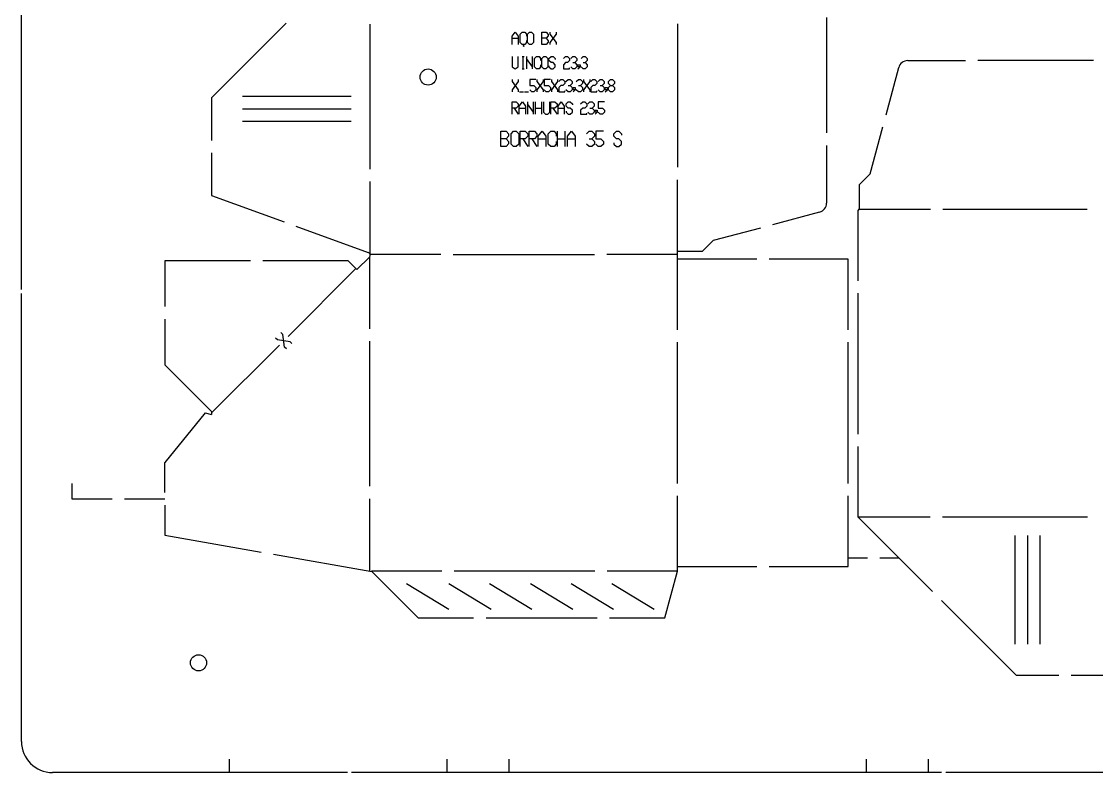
# Model space of a CAD drawing. Header units: metres. Extents: x 1293 to 2093, y 403 to 1003.
# Drawn here: x 1293.5 to 1639.6, y 403.3 to 645.2 of the extents above; entities that cross this region are included whole.
import ezdxf

# ---------------------------------------------------------------- set-up
doc = ezdxf.new("R2010")
doc.units = ezdxf.units.M

msp = doc.modelspace()

# ---------------------------------------------------------------- linework, layer by layer
at = {"layer": '-1'}
for p, q in [((1293.490737, 558.918957), (1293.490737, 847.618957)), ((1378.680259, 644.626469), (1354.664844, 620.611054)), ((1405.664834, 644.33306), (1405.664834, 597.649165)), ((1504.664785, 644.486133), (1504.664833, 598.2361)), ((1552.664829, 646.506653), (1552.664829, 609.297773)), ((1451.421569, 640.457149), (1452.420755, 641.791567)), ((1451.421569, 637.791567), (1451.421569, 640.457149)), ((1452.420755, 641.791567), (1453.419942, 640.457149)), ((1453.419942, 640.457149), (1453.419942, 637.791567)), ((1454.022057, 641.124358), (1454.689266, 641.791567)), ((1454.022057, 638.458776), (1454.022057, 641.124358)), ((1454.689266, 641.791567), (1455.555011, 641.791567)), ((1455.555011, 641.791567), (1456.02043, 641.124358)), ((1456.02043, 641.124358), (1456.02043, 640.463658)), ((1456.355662, 641.124358), (1457.022871, 641.791567)), ((1456.355662, 638.458776), (1456.355662, 641.124358)), ((1457.022871, 641.791567), (1457.69008, 641.791567)), ((1457.69008, 641.791567), (1458.354034, 641.124358)), ((1458.354034, 641.124358), (1458.354034, 638.458776)), ((1461.022871, 641.791567), (1462.357289, 641.791567)), ((1461.022871, 637.791567), (1461.022871, 641.791567)), ((1462.357289, 641.791567), (1463.021243, 640.990916)), ((1463.021243, 640.590591), (1462.357289, 639.78994)), ((1463.021243, 640.990916), (1463.021243, 640.590591)), ((1463.623359, 641.791567), (1463.623359, 641.124358)), ((1463.623359, 641.124358), (1465.621732, 638.458776)), ((1465.621732, 641.124358), (1463.623359, 638.458776)), ((1465.621732, 641.791567), (1465.621732, 641.124358)), ((1451.421569, 639.78994), (1453.419942, 639.78994)), ((1454.689266, 637.791567), (1454.022057, 638.458776)), ((1455.555011, 637.791567), (1454.689266, 637.791567)), ((1455.021243, 637.791567), (1455.021243, 637.45959)), ((1455.021243, 637.45959), (1455.356475, 637.290347)), ((1455.356475, 637.290347), (1455.021243, 637.124358)), ((1456.02043, 638.458776), (1455.555011, 637.791567)), ((1456.02043, 639.125985), (1456.02043, 638.458776)), ((1457.022871, 637.791567), (1456.355662, 638.458776)), ((1457.69008, 637.791567), (1457.022871, 637.791567)), ((1458.354034, 638.458776), (1457.69008, 637.791567)), ((1462.357289, 639.78994), (1461.022871, 639.78994)), ((1462.357289, 637.791567), (1461.022871, 637.791567)), ((1462.357289, 639.78994), (1463.021243, 638.992543)), ((1463.021243, 638.592218), (1462.357289, 637.791567)), ((1463.021243, 638.992543), (1463.021243, 638.592218)), ((1463.623359, 638.458776), (1463.623359, 637.791567)), ((1465.621732, 638.458776), (1465.621732, 637.791567)), ((1451.423864, 633.963815), (1451.423864, 630.631024)), ((1453.422237, 630.631024), (1453.422237, 633.963815)), ((1454.691562, 633.963815), (1455.358771, 633.963815)), ((1455.023539, 629.963815), (1455.023539, 633.963815)), ((1456.022726, 633.963815), (1456.022726, 629.963815)), ((1458.021098, 629.963815), (1458.021098, 633.963815)), ((1458.623214, 633.296606), (1459.290423, 633.963815)), ((1459.290423, 633.963815), (1460.156168, 633.963815)), ((1460.156168, 633.963815), (1460.621587, 633.296606)), ((1460.956819, 633.296606), (1461.624028, 633.963815)), ((1461.624028, 633.963815), (1462.291237, 633.963815)), ((1462.291237, 633.963815), (1462.955191, 633.296606)), ((1463.290423, 633.296606), (1463.957632, 633.963815)), ((1463.957632, 633.963815), (1464.624841, 633.963815)), ((1464.624841, 633.963815), (1465.288796, 633.296606)), ((1467.957633, 633.296606), (1468.624842, 633.963815)), ((1468.624842, 633.963815), (1469.292051, 633.963815)), ((1469.292051, 633.963815), (1469.956005, 633.296606)), ((1470.291237, 633.296606), (1470.958447, 633.963815)), ((1470.958447, 633.963815), (1471.625656, 633.963815)), ((1471.625656, 633.963815), (1472.28961, 633.296606)), ((1473.624028, 633.296606), (1474.291238, 633.963815)), ((1474.291238, 633.963815), (1474.958447, 633.963815)), ((1474.958447, 633.963815), (1475.622401, 633.296606)), ((1451.423864, 630.631024), (1452.423051, 629.963815)), ((1452.423051, 629.963815), (1453.422237, 630.631024)), ((1454.691562, 629.963815), (1455.358771, 629.963815)), ((1458.021098, 630.631024), (1456.022726, 633.296606)), ((1458.623214, 630.631024), (1458.623214, 633.296606)), ((1459.290423, 629.963815), (1458.623214, 630.631024)), ((1460.156168, 629.963815), (1459.290423, 629.963815)), ((1460.621587, 630.631024), (1460.156168, 629.963815)), ((1460.621587, 633.296606), (1460.621587, 632.635906)), ((1460.621587, 631.298233), (1460.621587, 630.631024)), ((1460.956819, 630.631024), (1460.956819, 633.296606)), ((1461.624028, 629.963815), (1460.956819, 630.631024)), ((1462.291237, 629.963815), (1461.624028, 629.963815)), ((1462.955191, 630.631024), (1462.291237, 629.963815)), ((1462.955191, 633.296606), (1462.955191, 630.631024)), ((1463.290423, 632.629397), (1463.290423, 633.296606)), ((1463.957632, 631.962188), (1463.290423, 632.629397)), ((1463.290423, 630.963001), (1463.290423, 630.631024)), ((1463.290423, 630.631024), (1463.957632, 629.963815)), ((1464.624841, 631.962188), (1463.957632, 631.962188)), ((1463.957632, 629.963815), (1464.624841, 629.963815)), ((1465.288796, 631.298233), (1464.624841, 631.962188)), ((1464.624841, 629.963815), (1465.288796, 630.631024)), ((1465.288796, 633.296606), (1465.288796, 632.964629)), ((1465.288796, 630.631024), (1465.288796, 631.298233)), ((1468.624842, 631.962188), (1467.957633, 631.298233)), ((1467.957633, 631.298233), (1467.957633, 629.963815)), ((1467.957633, 629.963815), (1469.956005, 629.963815)), ((1469.292051, 631.962188), (1468.624842, 631.962188)), ((1469.956005, 632.629397), (1469.292051, 631.962188)), ((1469.956005, 633.296606), (1469.956005, 632.629397)), ((1469.956005, 629.963815), (1469.956005, 630.295792)), ((1470.958447, 629.963815), (1470.291237, 630.631024)), ((1470.958447, 631.962188), (1471.625656, 631.962188)), ((1471.625656, 629.963815), (1470.958447, 629.963815)), ((1472.28961, 632.629397), (1471.625656, 631.962188)), ((1471.625656, 631.962188), (1472.28961, 631.298233)), ((1472.28961, 630.631024), (1471.625656, 629.963815)), ((1472.28961, 633.296606), (1472.28961, 632.629397)), ((1472.28961, 631.298233), (1472.28961, 630.631024)), ((1472.624842, 631.298233), (1473.292051, 631.298233)), ((1472.624842, 630.631024), (1472.624842, 631.298233)), ((1473.292051, 630.631024), (1472.624842, 630.631024)), ((1472.624842, 629.963815), (1473.292051, 630.631024)), ((1473.292051, 631.298233), (1473.292051, 630.631024)), ((1474.291238, 629.963815), (1473.624028, 630.631024)), ((1474.291238, 631.962188), (1474.958447, 631.962188)), ((1474.958447, 629.963815), (1474.291238, 629.963815)), ((1475.622401, 632.629397), (1474.958447, 631.962188)), ((1474.958447, 631.962188), (1475.622401, 631.298233)), ((1475.622401, 630.631024), (1474.958447, 629.963815)), ((1475.622401, 633.296606), (1475.622401, 632.629397)), ((1475.622401, 631.298233), (1475.622401, 630.631024)), ((1571.819868, 615.18908), (1575.894504, 630.395525)), ((1578.792277, 632.619054), (1597.396726, 632.619054)), ((1638.605623, 632.619054), (1601.396726, 632.619054)), ((1451.426696, 626.570938), (1451.426696, 625.903729)), ((1453.425069, 626.570938), (1453.425069, 625.903729)), ((1459.091465, 626.570938), (1457.093092, 626.570938)), ((1457.093092, 626.570938), (1457.093092, 624.56931)), ((1459.426697, 626.570938), (1459.426697, 625.903729)), ((1461.425069, 626.570938), (1461.425069, 625.903729)), ((1463.758674, 626.570938), (1461.760301, 626.570938)), ((1461.760301, 626.570938), (1461.760301, 624.56931)), ((1464.093906, 626.570938), (1464.093906, 625.903729)), ((1466.092279, 626.570938), (1466.092279, 625.903729)), ((1466.427511, 625.903729), (1467.09472, 626.570938)), ((1467.09472, 626.570938), (1467.761929, 626.570938)), ((1467.761929, 626.570938), (1468.425883, 625.903729)), ((1468.761115, 625.903729), (1469.428325, 626.570938)), ((1469.428325, 626.570938), (1470.095534, 626.570938)), ((1470.095534, 626.570938), (1470.759488, 625.903729)), ((1472.093906, 625.903729), (1472.761116, 626.570938)), ((1472.761116, 626.570938), (1473.428325, 626.570938)), ((1473.428325, 626.570938), (1474.092279, 625.903729)), ((1474.427511, 626.570938), (1474.427511, 625.903729)), ((1476.425884, 626.570938), (1476.425884, 625.903729)), ((1476.761116, 625.903729), (1477.428325, 626.570938)), ((1477.428325, 626.570938), (1478.095534, 626.570938)), ((1478.095534, 626.570938), (1478.759489, 625.903729)), ((1479.094721, 625.903729), (1479.76193, 626.570938)), ((1479.76193, 626.570938), (1480.429139, 626.570938)), ((1480.429139, 626.570938), (1481.093093, 625.903729)), ((1482.427512, 625.903729), (1483.094721, 626.570938)), ((1483.094721, 626.570938), (1483.76193, 626.570938)), ((1483.76193, 626.570938), (1484.425884, 625.903729)), ((1451.426696, 625.903729), (1453.425069, 623.238147)), ((1453.425069, 625.903729), (1451.426696, 623.238147)), ((1451.426696, 623.238147), (1451.426696, 622.570938)), ((1453.425069, 623.238147), (1453.425069, 622.570938)), ((1457.093092, 624.56931), (1458.42751, 624.56931)), ((1457.760301, 622.570938), (1457.093092, 623.238147)), ((1458.42751, 624.56931), (1459.091465, 623.905356)), ((1459.091465, 623.238147), (1458.42751, 622.570938)), ((1459.091465, 623.905356), (1459.091465, 623.238147)), ((1459.426697, 625.903729), (1461.425069, 623.238147)), ((1461.425069, 625.903729), (1459.426697, 623.238147)), ((1459.426697, 623.238147), (1459.426697, 622.570938)), ((1461.425069, 623.238147), (1461.425069, 622.570938)), ((1461.760301, 624.56931), (1463.09472, 624.56931)), ((1462.42751, 622.570938), (1461.760301, 623.238147)), ((1463.09472, 624.56931), (1463.758674, 623.905356)), ((1463.758674, 623.238147), (1463.09472, 622.570938)), ((1463.758674, 623.905356), (1463.758674, 623.238147)), ((1464.093906, 625.903729), (1466.092279, 623.238147)), ((1466.092279, 625.903729), (1464.093906, 623.238147)), ((1464.093906, 623.238147), (1464.093906, 622.570938)), ((1466.092279, 623.238147), (1466.092279, 622.570938)), ((1467.09472, 624.56931), (1466.427511, 623.905356)), ((1466.427511, 623.905356), (1466.427511, 622.570938)), ((1467.761929, 624.56931), (1467.09472, 624.56931)), ((1468.425883, 625.23652), (1467.761929, 624.56931)), ((1468.425883, 625.903729), (1468.425883, 625.23652)), ((1469.428325, 622.570938), (1468.761115, 623.238147)), ((1469.428325, 624.56931), (1470.095534, 624.56931)), ((1470.759488, 625.23652), (1470.095534, 624.56931)), ((1470.095534, 624.56931), (1470.759488, 623.905356)), ((1470.759488, 623.238147), (1470.095534, 622.570938)), ((1470.759488, 625.903729), (1470.759488, 625.23652)), ((1470.759488, 623.905356), (1470.759488, 623.238147)), ((1471.09472, 623.905356), (1471.761929, 623.905356)), ((1471.09472, 623.238147), (1471.09472, 623.905356)), ((1471.761929, 623.238147), (1471.09472, 623.238147)), ((1471.09472, 622.570938), (1471.761929, 623.238147)), ((1471.761929, 623.905356), (1471.761929, 623.238147)), ((1472.761116, 622.570938), (1472.093906, 623.238147)), ((1472.761116, 624.56931), (1473.428325, 624.56931)), ((1474.092279, 625.23652), (1473.428325, 624.56931)), ((1473.428325, 624.56931), (1474.092279, 623.905356)), ((1474.092279, 623.238147), (1473.428325, 622.570938)), ((1474.092279, 625.903729), (1474.092279, 625.23652)), ((1474.092279, 623.905356), (1474.092279, 623.238147)), ((1474.427511, 625.903729), (1476.425884, 623.238147)), ((1476.425884, 625.903729), (1474.427511, 623.238147)), ((1474.427511, 623.238147), (1474.427511, 622.570938)), ((1476.425884, 623.238147), (1476.425884, 622.570938)), ((1477.428325, 624.56931), (1476.761116, 623.905356)), ((1476.761116, 623.905356), (1476.761116, 622.570938)), ((1478.095534, 624.56931), (1477.428325, 624.56931)), ((1478.759489, 625.23652), (1478.095534, 624.56931)), ((1478.759489, 625.903729), (1478.759489, 625.23652)), ((1479.76193, 622.570938), (1479.094721, 623.238147)), ((1479.76193, 624.56931), (1480.429139, 624.56931)), ((1481.093093, 625.23652), (1480.429139, 624.56931)), ((1480.429139, 624.56931), (1481.093093, 623.905356)), ((1481.093093, 623.238147), (1480.429139, 622.570938)), ((1481.093093, 625.903729), (1481.093093, 625.23652)), ((1481.093093, 623.905356), (1481.093093, 623.238147)), ((1481.428325, 623.905356), (1482.095534, 623.905356)), ((1481.428325, 623.238147), (1481.428325, 623.905356)), ((1482.095534, 623.238147), (1481.428325, 623.238147)), ((1481.428325, 622.570938), (1482.095534, 623.238147)), ((1482.095534, 623.905356), (1482.095534, 623.238147)), ((1482.427512, 625.23652), (1482.427512, 625.903729)), ((1483.094721, 624.56931), (1482.427512, 625.23652)), ((1482.427512, 623.905356), (1483.094721, 624.56931)), ((1482.427512, 623.238147), (1482.427512, 623.905356)), ((1483.094721, 622.570938), (1482.427512, 623.238147)), ((1483.094721, 624.56931), (1483.76193, 624.56931)), ((1484.425884, 625.23652), (1483.76193, 624.56931)), ((1483.76193, 624.56931), (1484.425884, 623.905356)), ((1484.425884, 623.238147), (1483.76193, 622.570938)), ((1484.425884, 625.903729), (1484.425884, 625.23652)), ((1484.425884, 623.905356), (1484.425884, 623.238147)), ((1354.664844, 620.611054), (1354.664875, 606.892286)), ((1399.664834, 621.01657), (1364.687134, 621.01657)), ((1453.760301, 622.570938), (1455.094719, 622.570938)), ((1455.426696, 622.570938), (1456.761115, 622.570938)), ((1458.42751, 622.570938), (1457.760301, 622.570938)), ((1463.09472, 622.570938), (1462.42751, 622.570938)), ((1466.427511, 622.570938), (1468.425883, 622.570938)), ((1468.425883, 622.570938), (1468.425883, 622.902915)), ((1470.095534, 622.570938), (1469.428325, 622.570938)), ((1473.428325, 622.570938), (1472.761116, 622.570938)), ((1476.761116, 622.570938), (1478.759489, 622.570938)), ((1478.759489, 622.570938), (1478.759489, 622.902915)), ((1480.429139, 622.570938), (1479.76193, 622.570938)), ((1483.76193, 622.570938), (1483.094721, 622.570938)), ((1399.664834, 617.01657), (1364.687134, 617.01657)), ((1451.423864, 619.323019), (1452.758283, 619.323019)), ((1451.423864, 615.323019), (1451.423864, 619.323019)), ((1452.758283, 617.321392), (1451.423864, 617.321392)), ((1452.091074, 617.321392), (1453.422237, 615.323019)), ((1452.758283, 619.323019), (1453.422237, 618.65581)), ((1453.422237, 617.988601), (1452.758283, 617.321392)), ((1453.422237, 618.65581), (1453.422237, 617.988601)), ((1453.757469, 617.988601), (1454.756656, 619.323019)), ((1453.757469, 615.323019), (1453.757469, 617.988601)), ((1453.757469, 617.321392), (1455.755842, 617.321392)), ((1454.756656, 619.323019), (1455.755842, 617.988601)), ((1455.755842, 617.988601), (1455.755842, 615.323019)), ((1456.357958, 619.323019), (1456.357958, 615.323019)), ((1458.35633, 615.990228), (1456.357958, 618.65581)), ((1458.35633, 615.323019), (1458.35633, 619.323019)), ((1458.958446, 615.323019), (1458.958446, 619.323019)), ((1458.958446, 617.321392), (1460.956819, 617.321392)), ((1460.956819, 615.323019), (1460.956819, 619.323019)), ((1461.558934, 619.323019), (1461.558934, 615.990228)), ((1463.557307, 615.990228), (1463.557307, 619.323019)), ((1463.892539, 619.323019), (1465.226957, 619.323019)), ((1463.892539, 615.323019), (1463.892539, 619.323019)), ((1465.226957, 617.321392), (1463.892539, 617.321392)), ((1464.559748, 617.321392), (1465.890912, 615.323019)), ((1465.226957, 619.323019), (1465.890912, 618.65581)), ((1465.890912, 617.988601), (1465.226957, 617.321392)), ((1465.890912, 618.65581), (1465.890912, 617.988601)), ((1466.226144, 617.988601), (1467.22533, 619.323019)), ((1466.226144, 615.323019), (1466.226144, 617.988601)), ((1466.226144, 617.321392), (1468.224516, 617.321392)), ((1467.22533, 619.323019), (1468.224516, 617.988601)), ((1468.224516, 617.988601), (1468.224516, 615.323019)), ((1468.826632, 618.65581), (1469.493841, 619.323019)), ((1468.826632, 617.988601), (1468.826632, 618.65581)), ((1469.493841, 617.321392), (1468.826632, 617.988601)), ((1468.826632, 616.322205), (1468.826632, 615.990228)), ((1469.493841, 619.323019), (1470.16105, 619.323019)), ((1470.16105, 617.321392), (1469.493841, 617.321392)), ((1470.16105, 619.323019), (1470.825005, 618.65581)), ((1470.825005, 616.657437), (1470.16105, 617.321392)), ((1470.825005, 618.65581), (1470.825005, 618.323833)), ((1470.825005, 615.990228), (1470.825005, 616.657437)), ((1473.493841, 618.65581), (1474.16105, 619.323019)), ((1474.16105, 617.321392), (1473.493841, 616.657437)), ((1473.493841, 616.657437), (1473.493841, 615.323019)), ((1474.16105, 619.323019), (1474.82826, 619.323019)), ((1474.82826, 617.321392), (1474.16105, 617.321392)), ((1474.82826, 619.323019), (1475.492214, 618.65581)), ((1475.492214, 617.988601), (1474.82826, 617.321392)), ((1475.492214, 618.65581), (1475.492214, 617.988601)), ((1475.827446, 618.65581), (1476.494655, 619.323019)), ((1476.494655, 619.323019), (1477.161864, 619.323019)), ((1476.494655, 617.321392), (1477.161864, 617.321392)), ((1477.161864, 619.323019), (1477.825819, 618.65581)), ((1477.825819, 617.988601), (1477.161864, 617.321392)), ((1477.161864, 617.321392), (1477.825819, 616.657437)), ((1477.825819, 618.65581), (1477.825819, 617.988601)), ((1477.825819, 616.657437), (1477.825819, 615.990228)), ((1478.161051, 616.657437), (1478.82826, 616.657437)), ((1478.161051, 615.990228), (1478.161051, 616.657437)), ((1478.82826, 616.657437), (1478.82826, 615.990228)), ((1481.15861, 619.323019), (1479.160237, 619.323019)), ((1479.160237, 619.323019), (1479.160237, 617.321392)), ((1479.160237, 617.321392), (1480.494655, 617.321392)), ((1480.494655, 617.321392), (1481.15861, 616.657437)), ((1481.15861, 616.657437), (1481.15861, 615.990228)), ((1399.664834, 613.01657), (1364.687134, 613.01657)), ((1461.558934, 615.990228), (1462.226143, 615.323019)), ((1462.226143, 615.323019), (1462.893352, 615.323019)), ((1462.893352, 615.323019), (1463.557307, 615.990228)), ((1468.826632, 615.990228), (1469.493841, 615.323019)), ((1469.493841, 615.323019), (1470.16105, 615.323019)), ((1470.16105, 615.323019), (1470.825005, 615.990228)), ((1473.493841, 615.323019), (1475.492214, 615.323019)), ((1475.492214, 615.323019), (1475.492214, 615.654996)), ((1476.494655, 615.323019), (1475.827446, 615.990228)), ((1477.161864, 615.323019), (1476.494655, 615.323019)), ((1477.825819, 615.990228), (1477.161864, 615.323019)), ((1478.82826, 615.990228), (1478.161051, 615.990228)), ((1478.161051, 615.323019), (1478.82826, 615.990228)), ((1479.827446, 615.323019), (1479.160237, 615.990228)), ((1480.494655, 615.323019), (1479.827446, 615.323019)), ((1481.15861, 615.990228), (1480.494655, 615.323019)), ((1447.835862, 609.892286), (1449.503884, 609.892286)), ((1447.835862, 604.892286), (1447.835862, 609.892286)), ((1449.503884, 609.892286), (1450.333828, 608.891473)), ((1451.086472, 609.058275), (1451.920483, 609.892286)), ((1451.920483, 609.892286), (1452.754495, 609.892286)), ((1452.754495, 609.892286), (1453.584438, 609.058275)), ((1454.003478, 609.892286), (1455.671501, 609.892286)), ((1454.003478, 604.892286), (1454.003478, 609.892286)), ((1455.671501, 609.892286), (1456.501444, 609.058275)), ((1456.920484, 609.892286), (1458.588507, 609.892286)), ((1456.920484, 604.892286), (1456.920484, 609.892286)), ((1458.588507, 609.892286), (1459.41845, 609.058275)), ((1459.83749, 608.224263), (1461.086473, 609.892286)), ((1461.086473, 609.892286), (1462.335456, 608.224263)), ((1463.0881, 609.058275), (1463.922111, 609.892286)), ((1463.922111, 609.892286), (1465.004292, 609.892286)), ((1465.004292, 609.892286), (1465.586066, 609.058275)), ((1466.005106, 604.892286), (1466.005106, 609.892286)), ((1468.503072, 604.892286), (1468.503072, 609.892286)), ((1469.255716, 608.224263), (1470.504699, 609.892286)), ((1470.504699, 609.892286), (1471.753682, 608.224263)), ((1475.423333, 609.058275), (1476.257344, 609.892286)), ((1476.257344, 609.892286), (1477.091356, 609.892286)), ((1477.091356, 609.892286), (1477.921299, 609.058275)), ((1480.838304, 609.892286), (1478.340339, 609.892286)), ((1478.340339, 609.892286), (1478.340339, 607.390252)), ((1484.17435, 609.058275), (1485.008362, 609.892286)), ((1485.008362, 609.892286), (1485.842373, 609.892286)), ((1485.842373, 609.892286), (1486.672316, 609.058275)), ((1566.709936, 596.118936), (1570.784572, 611.325382)), ((1449.503884, 607.390252), (1447.835862, 607.390252)), ((1450.333828, 608.391066), (1449.503884, 607.390252)), ((1449.503884, 607.390252), (1450.333828, 606.393507)), ((1450.333828, 605.8931), (1449.503884, 604.892286)), ((1450.333828, 608.391066), (1450.333828, 608.891473)), ((1450.333828, 605.8931), (1450.333828, 606.393507)), ((1451.086472, 605.726297), (1451.086472, 609.058275)), ((1451.920483, 604.892286), (1451.086472, 605.726297)), ((1453.584438, 605.726297), (1452.754495, 604.892286)), ((1453.584438, 609.058275), (1453.584438, 605.726297)), ((1455.671501, 607.390252), (1454.003478, 607.390252)), ((1454.837489, 607.390252), (1456.501444, 604.892286)), ((1456.501444, 608.224263), (1455.671501, 607.390252)), ((1456.501444, 609.058275), (1456.501444, 608.224263)), ((1458.588507, 607.390252), (1456.920484, 607.390252)), ((1457.754495, 607.390252), (1459.41845, 604.892286)), ((1459.41845, 608.224263), (1458.588507, 607.390252)), ((1459.41845, 609.058275), (1459.41845, 608.224263)), ((1459.83749, 604.892286), (1459.83749, 608.224263)), ((1459.83749, 607.390252), (1462.335456, 607.390252)), ((1462.335456, 608.224263), (1462.335456, 604.892286)), ((1463.0881, 605.726297), (1463.0881, 609.058275)), ((1463.922111, 604.892286), (1463.0881, 605.726297)), ((1465.586066, 605.726297), (1465.004292, 604.892286)), ((1465.586066, 609.058275), (1465.586066, 608.2324)), ((1465.586066, 606.560309), (1465.586066, 605.726297)), ((1466.005106, 607.390252), (1468.503072, 607.390252)), ((1469.255716, 604.892286), (1469.255716, 608.224263)), ((1469.255716, 607.390252), (1471.753682, 607.390252)), ((1471.753682, 608.224263), (1471.753682, 604.892286)), ((1476.257344, 604.892286), (1475.423333, 605.726297)), ((1476.257344, 607.390252), (1477.091356, 607.390252)), ((1477.921299, 608.224263), (1477.091356, 607.390252)), ((1477.091356, 607.390252), (1477.921299, 606.560309)), ((1477.921299, 605.726297), (1477.091356, 604.892286)), ((1477.921299, 609.058275), (1477.921299, 608.224263)), ((1477.921299, 606.560309), (1477.921299, 605.726297)), ((1478.340339, 607.390252), (1480.008361, 607.390252)), ((1479.17435, 604.892286), (1478.340339, 605.726297)), ((1480.008361, 607.390252), (1480.838304, 606.560309)), ((1480.838304, 605.726297), (1480.008361, 604.892286)), ((1480.838304, 606.560309), (1480.838304, 605.726297)), ((1484.17435, 608.224263), (1484.17435, 609.058275)), ((1485.008362, 607.390252), (1484.17435, 608.224263)), ((1484.17435, 606.141269), (1484.17435, 605.726297)), ((1484.17435, 605.726297), (1485.008362, 604.892286)), ((1485.842373, 607.390252), (1485.008362, 607.390252)), ((1486.672316, 606.560309), (1485.842373, 607.390252)), ((1485.842373, 604.892286), (1486.672316, 605.726297)), ((1486.672316, 609.058275), (1486.672316, 608.643303)), ((1486.672316, 605.726297), (1486.672316, 606.560309)), ((1354.664884, 602.892286), (1354.664915, 589.173518)), ((1449.503884, 604.892286), (1447.835862, 604.892286)), ((1452.754495, 604.892286), (1451.920483, 604.892286)), ((1465.004292, 604.892286), (1463.922111, 604.892286)), ((1477.091356, 604.892286), (1476.257344, 604.892286)), ((1480.008361, 604.892286), (1479.17435, 604.892286)), ((1485.008362, 604.892286), (1485.842373, 604.892286)), ((1552.664829, 605.297773), (1552.664829, 586.693334)), ((1563.210027, 592.619028), (1566.709936, 596.118936)), ((1405.664834, 593.649165), (1405.664834, 570.307217)), ((1504.664862, 571.111084), (1504.664838, 594.2361)), ((1563.210027, 592.619028), (1563.210027, 584.869029)), ((1354.664915, 589.173518), (1378.019755, 580.673048)), ((1563.210027, 584.869029), (1562.710106, 584.369108)), ((1550.441301, 583.79556), (1535.234855, 579.720924)), ((1562.710106, 584.369108), (1562.710106, 561.68158)), ((1586.147587, 584.619086), (1562.960084, 584.619086)), ((1636.522591, 584.619086), (1590.147587, 584.619086)), ((1381.778525, 579.304967), (1405.133366, 570.804496)), ((1531.371157, 578.685628), (1516.164712, 574.610992)), ((1516.164712, 574.610992), (1512.664804, 571.111084)), ((1504.664721, 568.611089), (1504.664862, 571.111084)), ((1512.664804, 571.111084), (1504.664862, 571.111084)), ((1367.16477, 568.111048), (1339.664839, 568.111097)), ((1339.664839, 568.111097), (1339.664839, 553.36093)), ((1398.6647, 568.110991), (1371.164769, 568.11104)), ((1398.6647, 568.110991), (1401.485671, 565.290382)), ((1405.472055, 569.276767), (1401.485671, 565.290382)), ((1405.664869, 546.196548), (1405.664869, 569.558357)), ((1428.461054, 570.111171), (1405.726451, 570.111171)), ((1432.461054, 570.111171), (1477.930259, 570.111171)), ((1504.664862, 570.111171), (1481.930259, 570.111171)), ((1504.664721, 545.8611), (1504.664721, 568.611089)), ((1530.164877, 568.611089), (1504.664721, 568.611089)), ((1559.665034, 568.611089), (1534.164877, 568.611089)), ((1559.664969, 545.861091), (1559.665034, 568.611089)), ((1401.164836, 565.611102), (1379.329054, 543.77532)), ((1293.490737, 413.268957), (1293.490737, 557.618957)), ((1562.710106, 557.68158), (1562.710106, 512.306524)), ((1339.664839, 549.36093), (1339.664839, 534.610763)), ((1377.619694, 544.421915), (1377.029974, 545.011635)), ((1378.209986, 540.300297), (1377.619694, 544.421915)), ((1376.500627, 540.946893), (1354.664844, 519.11111)), ((1375.854031, 542.656252), (1375.264311, 543.245972)), ((1379.975649, 542.06596), (1375.854031, 542.656252)), ((1378.799706, 539.710577), (1378.209986, 540.300297)), ((1380.565369, 541.47624), (1379.975649, 542.06596)), ((1405.664869, 495.47293), (1405.664869, 542.196548)), ((1504.664721, 496.361121), (1504.664721, 541.8611)), ((1559.664828, 496.361094), (1559.664958, 541.861091)), ((1339.664839, 534.610763), (1354.664844, 519.61111)), ((1352.664844, 519.11111), (1339.664839, 503.111184)), ((1352.664844, 519.11111), (1354.664844, 518.61111)), ((1354.664844, 519.61111), (1354.664844, 518.61111)), ((1562.710106, 508.306524), (1562.710106, 485.618996)), ((1339.664795, 493.429869), (1339.664839, 503.111184)), ((1309.664786, 496.429869), (1309.664786, 491.429869)), ((1309.664786, 491.429869), (1322.664786, 491.429869)), ((1326.664786, 491.429869), (1339.664786, 491.429869)), ((1405.664869, 468.111121), (1405.664869, 491.47293)), ((1504.664721, 469.611132), (1504.664721, 492.361121)), ((1559.664752, 469.611096), (1559.664817, 492.361094)), ((1339.664777, 489.429869), (1339.664733, 479.748554)), ((1562.710106, 485.618996), (1586.036067, 485.619018)), ((1562.710106, 485.618996), (1586.795856, 461.533246)), ((1590.036067, 485.619022), (1636.687989, 485.619067)), ((1339.664733, 479.748554), (1370.695185, 474.277129)), ((1613.304518, 479.619058), (1613.304518, 444.641358)), ((1617.304518, 479.619058), (1617.304518, 444.641358)), ((1621.304518, 479.619058), (1621.304518, 444.641358)), ((1374.634418, 473.582546), (1406.271766, 468.00411)), ((1559.66476, 472.403969), (1565.794946, 472.403969)), ((1569.794946, 472.403969), (1575.925133, 472.403969)), ((1428.789791, 468.111121), (1406.164755, 468.111121)), ((1406.271766, 468.00411), (1421.164867, 453.111009)), ((1478.039862, 468.111121), (1432.789791, 468.111121)), ((1504.664897, 468.111121), (1482.039862, 468.111121)), ((1500.6457, 453.111009), (1504.664897, 468.111121)), ((1504.664897, 468.111121), (1504.664721, 469.611132)), ((1504.664721, 469.611132), (1530.164736, 469.611115)), ((1534.164736, 469.611113), (1559.664752, 469.611096)), ((1417.425106, 464.111121), (1431.053724, 455.871952)), ((1431.053724, 464.111121), (1444.682343, 455.871952)), ((1444.182343, 464.111121), (1457.810961, 455.871952)), ((1457.310961, 464.111121), (1470.939579, 455.871952)), ((1470.439579, 464.111121), (1484.068197, 455.871952)), ((1483.568197, 464.111121), (1497.196815, 455.871952)), ((1589.624283, 458.704819), (1613.710033, 434.619069)), ((1421.164867, 453.111009), (1439.035075, 453.111009)), ((1443.035075, 453.111009), (1478.775492, 453.111009)), ((1482.775492, 453.111009), (1500.6457, 453.111009)), ((1613.710033, 434.619069), (1627.428802, 434.619099)), ((1631.428802, 434.619108), (1645.14757, 434.619139)), ((1360.490737, 403.618957), (1360.490737, 407.618957)), ((1430.490737, 403.618957), (1430.490737, 407.618957)), ((1450.490737, 403.618957), (1450.490737, 407.618957)), ((1565.490737, 403.618957), (1565.490737, 407.618957)), ((1585.490737, 403.618957), (1585.490737, 407.618957)), ((1398.465737, 403.268957), (1303.490737, 403.268957)), ((1589.715737, 403.268957), (1399.765737, 403.268957)), ((1685.990737, 403.268957), (1591.015737, 403.268957))]:
    msp.add_line(p, q, dxfattribs=at)
for centre in [(1424.390737, 627.318957), (1350.490737, 438.618957)]:
    msp.add_circle(centre, 2.6, dxfattribs=at)
for centre, radius, start, end in [((1578.792277, 629.619054), 3, 90, 164.999714), ((1549.664829, 586.693334), 3, 285.000286, 0), ((1404.816075, 569.932747), 0.927696, 315, 69.999993), ((1303.490737, 413.268957), 10, 180, 270)]:
    msp.add_arc(centre, radius, start, end, dxfattribs=at)

doc.saveas('drawing.dxf')
